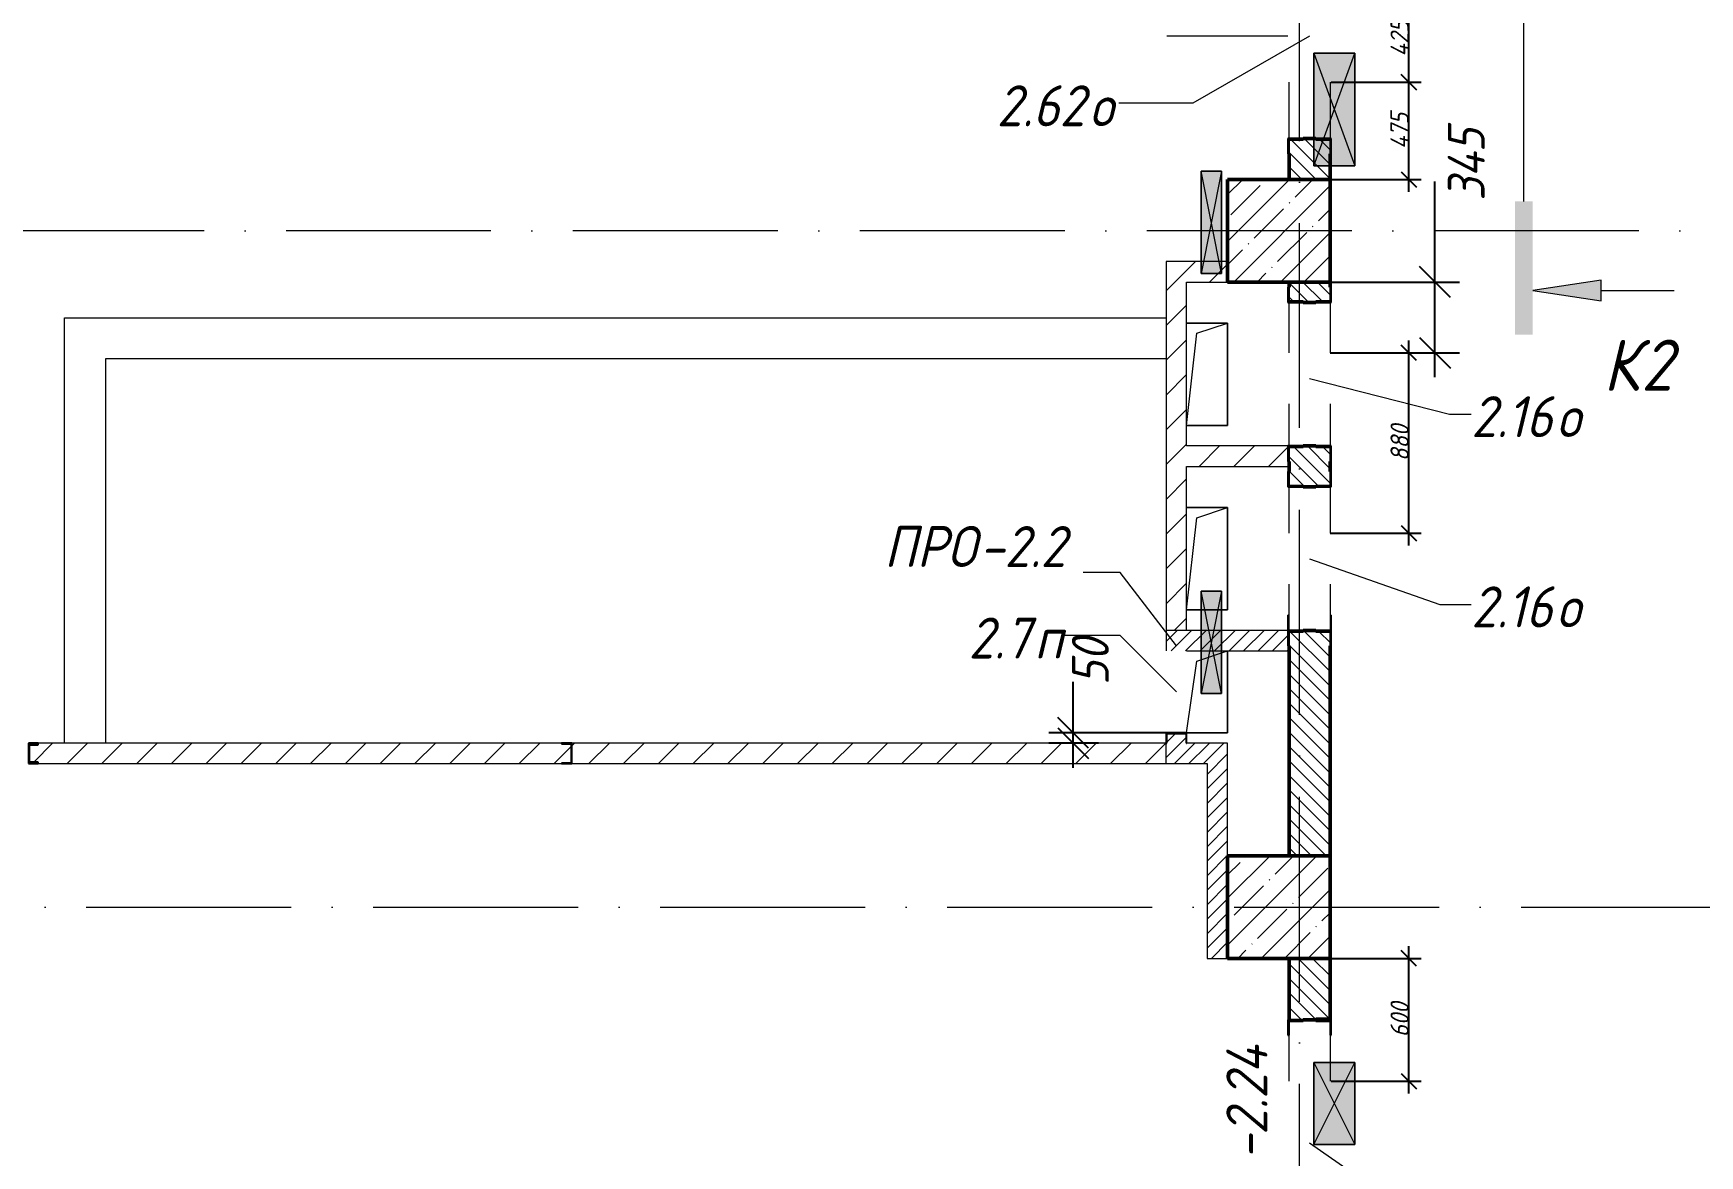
# Model space of a CAD drawing. Header units: millimetres. Extents: x -537608 to 253996, y -217170 to 186033.
# Drawn here: x -185375 to -177244, y -43770 to -38294 of the extents above; entities that cross this region are included whole.
import ezdxf

# ---------------------------------------------------------------- set-up
doc = ezdxf.new("R2010")
doc.units = ezdxf.units.MM
doc.linetypes.add('200_ШТРИХ_ш1п0_6_', pattern=[160, 100, -60])
doc.linetypes.add('50_200_ШТРИХ_1Т_ш5_п1_п1_', pattern=[1400, 1000, -200, 0, -200])
for name, color, linetype, lineweight in [('A-____-____-DIMS', 7, 'Continuous', 9), ('A-____-NOTE-TEXT', 7, 'Continuous', 9), ('A-____-NOTE-TEXT-1', 7, 'Continuous', 5), ('A-DETL-GENF-OTLN', 7, 'Continuous', 9), ('A-FLOR-____-OTLN', 7, 'Continuous', 9), ('A-GENM-____-IDEN', 7, 'Continuous', 9), ('A-GENM-____-MCUT', 7, 'Continuous', 25), ('A-GENM-____-OTLN', 7, 'Continuous', 9), ('A-GENM-____-OTLN-1', 7, 'Continuous', 25), ('A-GLAZ-____-IDEN', 7, 'Continuous', 9), ('A-GLAZ-____-OTLN', 7, 'Continuous', 9), ('A-WALL-____-MCUT-2', 7, 'Continuous', 50), ('A-WALL-____-PATT-1', 7, 'Continuous', 9), ('A-WALL-FNSH-MCUT-1', 7, 'Continuous', 9), ('I-WALL-____-OTLN', 7, 'Continuous', 9), ('S-COLS-____-MCUT', 7, 'Continuous', 50), ('S-COLS-____-OTLN', 7, 'Continuous', 9), ('S-GRID-____-OTLN-1', 7, '50_200_ШТРИХ_1Т_ш5_п1_п1_', 9)]:
    doc.layers.add(name, color=color, linetype=linetype, lineweight=lineweight)
doc.layers.add('A-DETL-GENF-OTLN-4', color=9, linetype='200_ШТРИХ_ш1п0_6_', lineweight=9, true_color=0x808080)
doc.layers.add('A-DETL-GENF-OTLN-5', color=7, linetype='Continuous', lineweight=5, true_color=0xc0c0c0)
doc.styles.add('ISOCPEUR_I', font='isocpeui.ttf', dxfattribs={"height": 300})
doc.styles.add('ISOCPEUR_I_10', font='isocpeui.ttf', dxfattribs={"width": 0.9, "height": 180})
doc.styles.add('ISOCPEUR_I_7', font='isocpeui.ttf', dxfattribs={"width": 0.9, "height": 90})
doc.styles.add('ISOCPEUR_I_9', font='isocpeui.ttf', dxfattribs={"width": 0.9, "height": 250})
doc.dimstyles.new('ISO-1_8_0_9К_СРЕДНИЙ_Кладочные_2', dxfattribs={"dimscale": 304.8, "dimtxt": 89.638306, "dimasz": 0.246063, "dimexe": 0.19685, "dimexo": 0, "dimgap": 0, "dimtad": 1, "dimdec": 3, "dimrnd": 0.001, "dimdsep": 46, "dimtxsty": 'ISOCPEUR_I_7', "dimblk1": 'OBLIQUE', "dimblk2": 'OBLIQUE', "dimsah": 1, "dimcen": 0.09, "dimdle": 0.19685, "dimazin": 0, "dimtfac": 1, "dimtdec": 4, "dimtix": 1, "dimtmove": 1, "dimatfit": 3, "dimfxl": 1, "dimtvp": 1, "dimtolj": 1, "dimtzin": 0, "dimarcsym": 2})
doc.dimstyles.new('ISO-1_8_0_9К_СРЕДНИЙ_Кладочные_3', dxfattribs={"dimscale": 304.8, "dimtxt": 179.276612, "dimasz": 0.492126, "dimexe": 0.393701, "dimexo": 0, "dimgap": 0, "dimtad": 1, "dimdec": 3, "dimrnd": 0.001, "dimdsep": 46, "dimtxsty": 'ISOCPEUR_I_10', "dimblk1": 'OBLIQUE', "dimblk2": 'OBLIQUE', "dimsah": 1, "dimcen": 0.09, "dimdle": 0.393701, "dimazin": 0, "dimtfac": 1, "dimtdec": 4, "dimtix": 1, "dimtmove": 0, "dimatfit": 3, "dimfxl": 1, "dimtvp": 1, "dimtolj": 1, "dimtzin": 0, "dimarcsym": 2})
pattern_1 = [(135, (-184647.673, -56738.29), (-35.35534, -35.35534), [])]
pattern_2 = [(45, (-184647.67, -56738.29), (-84.8528, 84.8528), [])]
pattern_3 = [(45, (-184647.673, -56738.29), (-35.35534, 35.35534), [])]

# ---------------------------------------------------------------- blocks, each defined once
blk = doc.blocks.new('BSC_Колонна _Прямоугольная - 500х500-V47-АР1_План отверстий 2 этажа в осях 1-64_А-ГГ')
at = {"layer": 'S-COLS-____-OTLN'}
h = blk.add_hatch(dxfattribs=at)
h.set_pattern_fill('FP_76', color=256, style=0, pattern_type=2)
h.set_pattern_definition([(45, (-5350, -17481.04), (-114.0493, 114.0493), []), (45, (-5235.95, -17481.04), (-114.0493, 114.0493), [201.613, -40.323, 3.353, -36.97])])
h.paths.add_polyline_path([(-250, -250), (250, -250), (250, 250), (-250, 250)], flags=0)
at = {"layer": 'S-COLS-____-MCUT'}
for p, q in [((250, 250), (-250, 250)), ((-250, 250), (-250, -250)), ((250, -250), (250, 250)), ((-250, -250), (250, -250))]:
    blk.add_line(p, q, dxfattribs=at)
blk = doc.blocks.new('154_Стойка_СКБ_Швеллер - СМ-2180_100-28318692-АР1_План отверстий 2 этажа в осях 1-64_А-ГГ')
at = {"layer": 'A-GENM-____-MCUT'}
for p, q in [((171, 50), (125, 50)), ((125, 50), (125, -50)), ((129.5, 42.4), (171, 42.4)), ((129.5, -42.4), (129.5, 42.4)), ((171, 42.4), (171, 50)), ((125, -50), (171, -50)), ((171, -42.4), (129.5, -42.4)), ((171, -50), (171, -42.4))]:
    blk.add_line(p, q, dxfattribs=at)
blk = doc.blocks.new('154_Стойка_СКБ_Уголок - СМ-2180_200-28268025-АР1_План отверстий 2 этажа в осях 1-64_А-ГГ')
at = {"layer": 'A-GENM-____-MCUT'}
for p, q in [((125, 156), (125, 81)), ((200, 156), (125, 156)), ((131, 81), (131, 150)), ((131, 150), (200, 150)), ((200, 150), (200, 156)), ((125, 81), (131, 81)), ((131, 19), (125, 19)), ((125, 19), (125, -56)), ((131, -50), (131, 19)), ((125, -56), (200, -56)), ((200, -50), (131, -50)), ((200, -56), (200, -50))]:
    blk.add_line(p, q, dxfattribs=at)
blk = doc.blocks.new('Фахверк_СКБ_Уголок - 200_3960_зеркало-28268689-АР1_План отверстий 2 этажа в осях 1-64_А-ГГ')
at = {"layer": 'A-GENM-____-MCUT'}
for p, q in [((200, 156), (125, 156)), ((125, 156), (125, 81)), ((131, 81), (131, 150)), ((131, 150), (200, 150)), ((200, 150), (200, 156)), ((125, 81), (131, 81)), ((131, 19), (125, 19)), ((125, 19), (125, -56)), ((131, -50), (131, 19)), ((125, -56), (200, -56)), ((200, -50), (131, -50)), ((200, -56), (200, -50))]:
    blk.add_line(p, q, dxfattribs=at)
blk = doc.blocks.new('Фахверк_СКБ_Уголок - 200_3960-28268576-АР1_План отверстий 2 этажа в осях 1-64_А-ГГ')
at = {"layer": 'A-GENM-____-MCUT'}
for p, q in [((200, 156), (125, 156)), ((125, 156), (125, 81)), ((131, 81), (131, 150)), ((131, 150), (200, 150)), ((200, 150), (200, 156)), ((125, 81), (131, 81)), ((131, 19), (125, 19)), ((125, 19), (125, -56)), ((131, -50), (131, 19)), ((125, -56), (200, -56)), ((200, -50), (131, -50)), ((200, -56), (200, -50))]:
    blk.add_line(p, q, dxfattribs=at)
blk = doc.blocks.new('Стойка_Влож_Уголок_Опорный - Уголок-28213941-АР1_План отверстий 2 этажа в осях 1-64_А-ГГ')
at = {"layer": 'A-GENM-____-OTLN'}
for p, q in [((-212, -6), (-212, 0)), ((0, 0), (0, -6)), ((-212, -75), (-212, -6)), ((-212, -6), (-206, -6)), ((-212, -75), (-206, -75)), ((-6, -6), (0, -6)), ((-6, -75), (0, -75)), ((0, -6), (0, -75))]:
    blk.add_line(p, q, dxfattribs=at)
blk = doc.blocks.new('154_Стойка_СКБ_Уголок - СМ-2180_200-28435403-АР1_План отверстий 2 этажа в осях 1-64_А-ГГ')
at = {"layer": 'A-GENM-____-MCUT'}
for p, q in [((125, 156), (125, 81)), ((200, 156), (125, 156)), ((131, 81), (131, 150)), ((131, 150), (200, 150)), ((200, 150), (200, 156)), ((125, 81), (131, 81)), ((131, 19), (125, 19)), ((125, 19), (125, -56)), ((131, -50), (131, 19)), ((125, -56), (200, -56)), ((200, -50), (131, -50)), ((200, -56), (200, -50))]:
    blk.add_line(p, q, dxfattribs=at)
blk = doc.blocks.new('Стойка_Влож_Уголок - Уголок-28268052-АР1_План отверстий 2 этажа в осях 1-64_А-ГГ')
at = {"layer": 'A-GENM-____-MCUT'}
for p, q in [((6, 0), (0, 0)), ((6, -69), (6, 0)), ((0, -75), (75, -75)), ((75, -69), (6, -69)), ((75, -75), (75, -69))]:
    blk.add_line(p, q, dxfattribs=at)
blk = doc.blocks.new('154_Фахверк_СКБ_Швеллер - Тип_100_3960-28318856-АР1_План отверстий 2 этажа в осях 1-64_А-ГГ')
at = {"layer": 'A-GENM-____-MCUT'}
for p, q in [((175, 50), (125, 50)), ((125, 50), (125, -50)), ((128, 47), (175, 47)), ((128, -47), (128, 47)), ((175, 47), (175, 50)), ((125, -50), (175, -50)), ((175, -47), (128, -47)), ((175, -50), (175, -47))]:
    blk.add_line(p, q, dxfattribs=at)
blk = doc.blocks.new('154_Фахверк_СКБ_Швеллер - Тип_100_3960_зеркало-29769493-АР1_План отверстий 2 этажа в осях 1-64_А-ГГ')
at = {"layer": 'A-GENM-____-MCUT'}
for p, q in [((175, 50), (125, 50)), ((125, 50), (125, -50)), ((128, 47), (175, 47)), ((128, -47), (128, 47)), ((175, 47), (175, 50)), ((125, -50), (175, -50)), ((175, -47), (128, -47)), ((175, -50), (175, -47))]:
    blk.add_line(p, q, dxfattribs=at)
blk = doc.blocks.new('AR_Отверстие прямоугольное _в плите_ - AR_Отверстие прямоугольное _в плите_-30229458-АР1_План отверстий 2 этажа в осях 1-64_А-ГГ')
at = {"layer": 'A-GENM-____-OTLN'}
for p, q in [((100, 250), (-100, 250)), ((-50, 200), (100, 250)), ((100, -250), (100, 250)), ((-100, -250), (-50, 200)), ((-100, -250), (100, -250))]:
    blk.add_line(p, q, dxfattribs=at)
blk = doc.blocks.new('AR_Отверстие прямоугольное _в плите_ - AR_Отверстие прямоугольное _в плите_-30229368-АР1_План отверстий 2 этажа в осях 1-64_А-ГГ')
at = {"layer": 'A-GENM-____-OTLN'}
for p, q in [((-50, 150), (100, 200)), ((100, -200), (100, 200)), ((-100, -200), (-50, 150)), ((-100, -200), (100, -200))]:
    blk.add_line(p, q, dxfattribs=at)
blk = doc.blocks.new('AR_Отверстие прямоугольное _в стене__БезПР - AR_Отверстие прямоугольное _в стене__БезПР-36788828-АР1_План отверстий 2 этажа в осях 1-64_А-ГГ')
at = {"layer": 'A-GLAZ-____-OTLN'}
blk.add_hatch(color=256, dxfattribs=at).paths.add_polyline_path([(250, -50), (250, 50), (-250, 50), (-250, -50)], flags=0)
at = {"layer": 'A-DETL-GENF-OTLN'}
for p, q in [((-250, -50), (-250, 50)), ((-250, 50), (250, 50)), ((250, 50), (-250, -50)), ((-250, 50), (250, -50)), ((250, 50), (-250, 50)), ((-250, 50), (-250, -50)), ((250, 50), (250, -50)), ((250, -50), (250, 50)), ((250, -50), (-250, -50)), ((-250, -50), (250, -50))]:
    blk.add_line(p, q, dxfattribs=at)
at = {"layer": 'A-GLAZ-____-OTLN'}
blk.add_line((250, 50), (-250, 50), dxfattribs=at)
blk = doc.blocks.new('AR_Отверстие прямоугольное _в стене__БезПР - AR_Отверстие прямоугольное _в стене__БезПР-36429280-АР1_План отверстий 2 этажа в осях 1-64_А-ГГ')
at = {"layer": 'A-GLAZ-____-OTLN'}
blk.add_hatch(color=256, dxfattribs=at).paths.add_polyline_path([(-275, -100), (275, -100), (275, 100), (-275, 100)], flags=0)
at = {"layer": 'A-DETL-GENF-OTLN'}
for p, q in [((-275, -100), (-275, 100)), ((-275, 100), (275, 100)), ((275, 100), (-275, -100)), ((-275, 100), (275, -100)), ((275, 100), (-275, 100)), ((-275, 100), (-275, -100)), ((275, 100), (275, -100)), ((275, -100), (275, 100)), ((275, -100), (-275, -100)), ((-275, -100), (275, -100))]:
    blk.add_line(p, q, dxfattribs=at)
at = {"layer": 'A-GLAZ-____-OTLN'}
blk.add_line((275, 100), (-275, 100), dxfattribs=at)
blk = doc.blocks.new('AR_Отверстие прямоугольное _в стене__БезПР - AR_Отверстие прямоугольное _в стене__БезПР-36428632-АР1_План отверстий 2 этажа в осях 1-64_А-ГГ')
at = {"layer": 'A-GLAZ-____-OTLN'}
blk.add_hatch(color=256, dxfattribs=at).paths.add_polyline_path([(-200, -100), (200, -100), (200, 100), (-200, 100)], flags=0)
at = {"layer": 'A-DETL-GENF-OTLN'}
for p, q in [((-200, -100), (-200, 100)), ((-200, 100), (200, 100)), ((200, 100), (-200, -100)), ((-200, 100), (200, -100)), ((200, 100), (-200, 100)), ((-200, 100), (-200, -100)), ((200, 100), (200, -100)), ((200, -100), (200, 100)), ((200, -100), (-200, -100)), ((-200, -100), (200, -100))]:
    blk.add_line(p, q, dxfattribs=at)
at = {"layer": 'A-GLAZ-____-OTLN'}
blk.add_line((200, 100), (-200, 100), dxfattribs=at)
blk = doc.blocks.new('DET_L_Имитация разреза_ISO2-5 - Вправо-36892236-АР1_План отверстий 2 этажа в осях 1-64_А-ГГ')
at = {"layer": 'A-DETL-GENF-OTLN-5'}
blk.add_line((143.1, 0), (1926.9, 0), dxfattribs=at)
blk = doc.blocks.new('_Oblique')
at = {"color": 0, "linetype": 'ByBlock', "lineweight": -2}
blk.add_line((-0.5, -0.5), (0.5, 0.5), dxfattribs=at)
blk = doc.blocks.new('*D2377')
at = {"layer": 'A-____-____-DIMS', "color": 0, "lineweight": -2, "transparency": 16777216}
for p, q in [((-180300.7, -41707.2), (-180300.7, -41458.3)), ((-179810.8, -41707.2), (-180420.7, -41707.2)), ((-180300.7, -41877.2), (-180300.7, -41707.2)), ((-180178.3, -41757.2), (-180420.7, -41757.2))]:
    blk.add_line(p, q, dxfattribs=at)
at = {"layer": 'Defpoints', "color": 0, "transparency": 16777216}
for p in [(-180300.7, -41707.2), (-179810.8, -41707.2), (-180178.3, -41757.2)]:
    blk.add_point(p, dxfattribs=at)
at = {"layer": 'A-____-____-DIMS', "color": 0, "lineweight": -2, "transparency": 16777216, "xscale": 150, "yscale": 150, "zscale": 150}
for p, rotation in [((-180300.7, -41707.2), 90), ((-180300.7, -41757.2), 270)]:
    blk.add_blockref('_Oblique', p, dxfattribs=dict(at, rotation=rotation))
at = {"layer": 'A-____-____-DIMS', "color": 0, "transparency": 16777216, "insert": (-180307.4, -41474.8), "char_height": 180, "width": 273.052, "attachment_point": 1, "rotation": 90, "line_spacing_factor": 1.149209, "style": 'ISOCPEUR_I_10'}
blk.add_mtext('\\A1;50', dxfattribs=at)
blk = doc.blocks.new('*D2417')
at = {"layer": 'A-____-____-DIMS', "color": 0, "lineweight": -2, "transparency": 16777216}
for p, q in [((-178663, -40792.2), (-178663, -39792.2)), ((-179047.7, -39852.2), (-178603, -39852.2)), ((-179047.7, -40732.2), (-178603, -40732.2))]:
    blk.add_line(p, q, dxfattribs=at)
at = {"layer": 'Defpoints', "color": 0, "transparency": 16777216}
for p in [(-179047.7, -39852.2), (-178663, -39852.2), (-179047.7, -40732.2)]:
    blk.add_point(p, dxfattribs=at)
at = {"layer": 'A-____-____-DIMS', "color": 0, "lineweight": -2, "transparency": 16777216, "xscale": 75, "yscale": 75, "zscale": 75}
for p, rotation in [((-178663, -39852.2), 90), ((-178663, -40732.2), 270)]:
    blk.add_blockref('_Oblique', p, dxfattribs=dict(at, rotation=rotation))
at = {"layer": 'A-____-____-DIMS', "color": 0, "transparency": 16777216, "insert": (-178708, -40292.2), "char_height": 90, "width": 409.578, "attachment_point": 5, "rotation": 90, "style": 'ISOCPEUR_I_7'}
blk.add_mtext('\\A1;880', dxfattribs=at)
blk = doc.blocks.new('*D2418')
at = {"layer": 'A-____-____-DIMS', "color": 0, "lineweight": -2, "transparency": 16777216}
for p, q in [((-178536, -39507.2), (-178536, -39017.5)), ((-179047.7, -39507.2), (-178416, -39507.2)), ((-178536, -39972.2), (-178536, -39507.2)), ((-179047.7, -39852.2), (-178416, -39852.2))]:
    blk.add_line(p, q, dxfattribs=at)
at = {"layer": 'Defpoints', "color": 0, "transparency": 16777216}
for p in [(-179047.7, -39507.2), (-178536, -39507.2), (-179047.7, -39852.2)]:
    blk.add_point(p, dxfattribs=at)
at = {"layer": 'A-____-____-DIMS', "color": 0, "lineweight": -2, "transparency": 16777216, "xscale": 150, "yscale": 150, "zscale": 150}
for p, rotation in [((-178536, -39507.2), 90), ((-178536, -39852.2), 270)]:
    blk.add_blockref('_Oblique', p, dxfattribs=dict(at, rotation=rotation))
at = {"layer": 'A-____-____-DIMS', "color": 0, "transparency": 16777216, "insert": (-178473.2, -39110.6), "char_height": 180, "width": 426.127, "attachment_point": 1, "rotation": 90, "line_spacing_factor": 1.149209, "style": 'ISOCPEUR_I_10'}
blk.add_mtext('\\A1;345', dxfattribs=at)
blk = doc.blocks.new('*D2538')
at = {"layer": 'A-____-____-DIMS', "color": 0, "lineweight": -2, "transparency": 16777216}
for p, q in [((-178663, -43467.2), (-178663, -42747.2)), ((-179047.7, -42807.2), (-178603, -42807.2)), ((-179041.7, -43407.2), (-178603, -43407.2))]:
    blk.add_line(p, q, dxfattribs=at)
at = {"layer": 'Defpoints', "color": 0, "transparency": 16777216}
for p in [(-179047.7, -42807.2), (-178663, -42807.2), (-179041.7, -43407.2)]:
    blk.add_point(p, dxfattribs=at)
at = {"layer": 'A-____-____-DIMS', "color": 0, "lineweight": -2, "transparency": 16777216, "xscale": 75, "yscale": 75, "zscale": 75}
for p, rotation in [((-178663, -42807.2), 90), ((-178663, -43407.2), 270)]:
    blk.add_blockref('_Oblique', p, dxfattribs=dict(at, rotation=rotation))
at = {"layer": 'A-____-____-DIMS', "color": 0, "transparency": 16777216, "insert": (-178708, -43107.2), "char_height": 90, "width": 409.578, "attachment_point": 5, "rotation": 90, "style": 'ISOCPEUR_I_7'}
blk.add_mtext('\\A1;600', dxfattribs=at)
blk = doc.blocks.new('*D2556')
at = {"layer": 'A-____-____-DIMS', "color": 0, "lineweight": -2, "transparency": 16777216}
for p, q in [((-179041.7, -38532.2), (-178603, -38532.2)), ((-178663, -39067.2), (-178663, -38472.2)), ((-179047.7, -39007.2), (-178603, -39007.2))]:
    blk.add_line(p, q, dxfattribs=at)
at = {"layer": 'Defpoints', "color": 0, "transparency": 16777216}
for p in [(-179041.7, -38532.2), (-178663, -38532.2), (-179047.7, -39007.2)]:
    blk.add_point(p, dxfattribs=at)
at = {"layer": 'A-____-____-DIMS', "color": 0, "lineweight": -2, "transparency": 16777216, "xscale": 75, "yscale": 75, "zscale": 75}
for p, rotation in [((-178663, -38532.2), 90), ((-178663, -39007.2), 270)]:
    blk.add_blockref('_Oblique', p, dxfattribs=dict(at, rotation=rotation))
at = {"layer": 'A-____-____-DIMS', "color": 0, "transparency": 16777216, "insert": (-178708.6, -38769.7), "char_height": 90, "width": 426.127, "attachment_point": 5, "rotation": 90, "style": 'ISOCPEUR_I_7'}
blk.add_mtext('\\A1;475', dxfattribs=at)
blk = doc.blocks.new('*D2557')
at = {"layer": 'A-____-____-DIMS', "color": 0, "lineweight": -2, "transparency": 16777216}
for p, q in [((-178663, -38592.2), (-178663, -38047.2)), ((-179047.7, -38107.2), (-178603, -38107.2)), ((-179041.7, -38532.2), (-178603, -38532.2))]:
    blk.add_line(p, q, dxfattribs=at)
at = {"layer": 'Defpoints', "color": 0, "transparency": 16777216}
for p in [(-179047.7, -38107.2), (-178663, -38107.2), (-179041.7, -38532.2)]:
    blk.add_point(p, dxfattribs=at)
at = {"layer": 'A-____-____-DIMS', "color": 0, "lineweight": -2, "transparency": 16777216, "xscale": 75, "yscale": 75, "zscale": 75}
for p, rotation in [((-178663, -38107.2), 90), ((-178663, -38532.2), 270)]:
    blk.add_blockref('_Oblique', p, dxfattribs=dict(at, rotation=rotation))
at = {"layer": 'A-____-____-DIMS', "color": 0, "transparency": 16777216, "insert": (-178708, -38319.7), "char_height": 90, "width": 426.127, "attachment_point": 5, "rotation": 90, "style": 'ISOCPEUR_I_7'}
blk.add_mtext('\\A1;425', dxfattribs=at)

msp = doc.modelspace()

# ---------------------------------------------------------------- hatches: boundary and pattern name
at = {"layer": 'A-____-NOTE-TEXT-1'}
for points in [[(-178059.3042, -39764.1537), (-178059.3042, -39114.1537), (-178146.0408, -39114.1537), (-178146.0408, -39764.1537)], [(-177725.6628, -39598.3057), (-177725.6628, -39498.3057), (-178059.3042, -39548.3057)]]:
    msp.add_hatch(color=256, dxfattribs=at).paths.add_polyline_path(points, flags=0)
at = {"layer": 'A-WALL-____-PATT-1'}
h = msp.add_hatch(dxfattribs=at)
h.set_pattern_fill('FP_6', color=256, style=0, pattern_type=2)
h.set_pattern_definition(pattern_1)
h.paths.add_polyline_path([(-179178.6725, -39007.2474), (-179047.6725, -39007.2474), (-179047.6725, -38813.2474), (-179116.6725, -38813.2474), (-179116.6725, -38807.2474), (-179178.6725, -38807.2474), (-179178.6725, -38813.2474), (-179247.6725, -38813.2474), (-179247.6725, -39007.2474)], flags=0)
h.paths.add_polyline_path([(-179116.6725, -37107.2474), (-179116.6725, -37101.2474), (-179047.6725, -37101.2474), (-179047.6725, -35863.2474), (-179116.6725, -35863.2474), (-179116.6725, -35857.2474), (-179178.6725, -35857.2474), (-179178.6725, -35863.2474), (-179247.6725, -35863.2474), (-179247.6725, -37101.2474), (-179178.6725, -37101.2474), (-179178.6725, -37107.2474)], flags=0)
h.paths.add_polyline_path([(-179116.6725, -34957.2474), (-179116.6725, -34951.2474), (-179047.6725, -34951.2474), (-179047.6725, -33507.2474), (-179247.6725, -33507.2474), (-179247.6725, -34951.2474), (-179178.6725, -34951.2474), (-179178.6725, -34957.2474)], flags=0)
h = msp.add_hatch(dxfattribs=at)
h.set_pattern_fill('FP_4', color=256, style=0, pattern_type=2)
h.set_pattern_definition(pattern_2)
h.paths.add_polyline_path([(-179547.6725, -39507.2474), (-179547.6725, -39407.2474), (-179847.6725, -39407.2474), (-179847.6725, -39507.2474), (-179747.6725, -39507.2474)], flags=0)
h = msp.add_hatch(dxfattribs=at)
h.set_pattern_fill('FP_4', color=256, style=0, pattern_type=2)
h.set_pattern_definition(pattern_2)
h.paths.add_polyline_path([(-179747.6725, -41207.2474), (-179747.6725, -39507.2474), (-179847.6725, -39507.2474), (-179847.6725, -41207.2474)], flags=0)
h = msp.add_hatch(dxfattribs=at)
h.set_pattern_fill('FP_6', color=256, style=0, pattern_type=2)
h.set_pattern_definition(pattern_1)
h.paths.add_polyline_path([(-179047.6725, -42307.2474), (-179047.6725, -41213.2474), (-179116.6725, -41213.2474), (-179116.6725, -41207.2474), (-179178.6725, -41207.2474), (-179178.6725, -41213.2474), (-179247.6725, -41213.2474), (-179247.6725, -42307.2474)], flags=0)
h.paths.add_polyline_path([(-179178.6725, -40507.2474), (-179116.6725, -40507.2474), (-179116.6725, -40501.2474), (-179047.6725, -40501.2474), (-179047.6725, -40313.2474), (-179116.6725, -40313.2474), (-179116.6725, -40307.2474), (-179178.6725, -40307.2474), (-179178.6725, -40313.2474), (-179247.6725, -40313.2474), (-179247.6725, -40501.2474), (-179178.6725, -40501.2474)], flags=0)
h.paths.add_polyline_path([(-179178.6725, -39607.2474), (-179116.6725, -39607.2474), (-179116.6725, -39601.2474), (-179047.6725, -39601.2474), (-179047.6725, -39507.2474), (-179247.6725, -39507.2474), (-179247.6725, -39601.2474), (-179178.6725, -39601.2474)], flags=0)
h = msp.add_hatch(dxfattribs=at)
h.set_pattern_fill('FP_4', color=256, style=0, pattern_type=2)
h.set_pattern_definition(pattern_2)
h.paths.add_polyline_path([(-179255.8464, -40407.2474), (-179247.6725, -40407.2474), (-179247.6725, -40382.2474), (-179253.6725, -40382.2474), (-179253.6725, -40307.2474), (-179747.6725, -40307.2474), (-179747.6725, -40407.2474), (-179358.9692, -40407.2474)], flags=0)
h = msp.add_hatch(dxfattribs=at)
h.set_pattern_fill('FP_5', color=256, style=0, pattern_type=2)
h.set_pattern_definition(pattern_3)
h.paths.add_polyline_path([(-179747.6725, -41307.2474), (-179247.6725, -41307.2474), (-179247.6725, -41282.2474), (-179253.6725, -41282.2474), (-179253.6725, -41207.2474), (-179847.6725, -41207.2474), (-179847.6725, -41307.2474)], flags=0)
h = msp.add_hatch(dxfattribs=at)
h.set_pattern_fill('FP_4', color=256, style=0, pattern_type=2)
h.set_pattern_definition(pattern_2)
h.paths.add_polyline_path([(-179847.6725, -41857.2474), (-179847.6725, -41757.2474), (-182747.6725, -41757.2474), (-182747.6725, -41857.2474), (-181126.4335, -41857.2474)], flags=0)
h.paths.add_polyline_path([(-182797.6725, -41857.2474), (-182797.6725, -41854.2474), (-182750.6725, -41854.2474), (-182750.6725, -41760.2474), (-182797.6725, -41760.2474), (-182797.6725, -41757.2474), (-185351.6725, -41758.0762), (-185351.6725, -41764.8474), (-185393.1725, -41764.8474), (-185393.1725, -41849.6474), (-185351.6725, -41849.6474), (-185351.6725, -41857.2474), (-184661.3621, -41857.2474)], flags=0)
h.paths.add_polyline_path([(-186847.6725, -41857.2474), (-186593.6725, -41857.2474), (-186593.6725, -41849.6474), (-186552.1725, -41849.6474), (-186552.1725, -41764.8474), (-186593.6725, -41764.8474), (-186593.6725, -41757.2474), (-186847.6725, -41757.2474), (-186847.6725, -41849.6474)], flags=0)
h = msp.add_hatch(dxfattribs=at)
h.set_pattern_fill('FP_5', color=256, style=0, pattern_type=2)
h.set_pattern_definition(pattern_3)
h.paths.add_polyline_path([(-179647.6725, -41857.2474), (-179647.6725, -41757.2474), (-179847.6725, -41757.2474), (-179847.6725, -41857.2474), (-179747.6725, -41857.2474)], flags=0)
h = msp.add_hatch(dxfattribs=at)
h.set_pattern_fill('FP_5', color=256, style=0, pattern_type=2)
h.set_pattern_definition(pattern_3)
h.paths.add_polyline_path([(-179797.6725, -41757.2474), (-179750.6725, -41757.2474), (-179750.6725, -41710.2474), (-179844.6725, -41710.2474), (-179844.6725, -41757.2474)], flags=0)
h = msp.add_hatch(dxfattribs=at)
h.set_pattern_fill('FP_5', color=256, style=0, pattern_type=2)
h.set_pattern_definition(pattern_3)
h.paths.add_polyline_path([(-179647.6725, -42807.2474), (-179547.6725, -42807.2474), (-179547.6725, -41757.2474), (-179647.6725, -41757.2474), (-179647.6725, -42242.4769)], flags=0)
h = msp.add_hatch(dxfattribs=at)
h.set_pattern_fill('FP_6', color=256, style=0, pattern_type=2)
h.set_pattern_definition(pattern_1)
h.paths.add_polyline_path([(-179116.6725, -46007.2474), (-179116.6725, -46001.2474), (-179047.6725, -46001.2474), (-179047.6725, -45813.2474), (-179116.6725, -45813.2474), (-179116.6725, -45807.2474), (-179178.6725, -45807.2474), (-179178.6725, -45813.2474), (-179247.6725, -45813.2474), (-179247.6725, -46001.2474), (-179178.6725, -46001.2474), (-179178.6725, -46007.2474)], flags=0)
h.paths.add_polyline_path([(-179178.6725, -45107.2474), (-179116.6725, -45107.2474), (-179116.6725, -45101.2474), (-179047.6725, -45101.2474), (-179047.6725, -44263.2474), (-179116.6725, -44263.2474), (-179116.6725, -44257.2474), (-179178.6725, -44257.2474), (-179178.6725, -44263.2474), (-179247.6725, -44263.2474), (-179247.6725, -45101.2474), (-179178.6725, -45101.2474)], flags=0)
h.paths.add_polyline_path([(-179116.6725, -43107.2474), (-179047.6725, -43107.2474), (-179047.6725, -42807.2474), (-179247.6725, -42807.2474), (-179247.6725, -43107.2474), (-179178.6725, -43107.2474)], flags=0)
at = {"layer": 'S-COLS-____-OTLN'}
h = msp.add_hatch(dxfattribs=at)
h.set_pattern_fill('FP_25', color=256, style=0, pattern_type=2)
h.set_pattern_definition([(45, (-184647.67, -56738.29), (-114.0493, 114.0493), []), (45, (-184533.62, -56738.29), (-114.0493, 114.0493), [201.612, -40.322, 3.353, -36.97])])
h.paths.add_polyline_path([(-179547.6725, -42807.2474), (-179047.6725, -42807.2474), (-179047.6725, -42307.2474), (-179547.6725, -42307.2474)], flags=0)

# ---------------------------------------------------------------- linework, layer by layer
at = {"layer": 'A-____-NOTE-TEXT'}
for p, q in [((-177725.6628, -39498.3057), (-178059.3042, -39548.3057)), ((-177725.6628, -39598.3057), (-177725.6628, -39498.3057)), ((-178059.3042, -39548.3057), (-177725.6628, -39598.3057)), ((-177725.6628, -39548.3057), (-177369.4128, -39548.3057))]:
    msp.add_line(p, q, dxfattribs=at)
at = {"layer": 'A-FLOR-____-OTLN'}
for p, q in [((-179747.6725, -39707.2474), (-179547.6725, -39707.2474)), ((-179547.6725, -39707.2474), (-179547.6725, -40207.2474)), ((-179547.6725, -40207.2474), (-179747.6725, -40207.2474)), ((-179747.6725, -40607.4409), (-179547.6725, -40607.4409)), ((-179547.6725, -40607.4409), (-179547.6725, -41107.4409)), ((-179547.6725, -41107.4409), (-179747.6725, -41107.4409)), ((-179547.6725, -41307.2474), (-179547.6725, -41707.2474)), ((-179547.6725, -41707.2474), (-179747.6725, -41707.2474))]:
    msp.add_line(p, q, dxfattribs=at)
at = {"layer": 'A-GENM-____-IDEN'}
for p, q in [((-179253.6725, -38307.2474), (-179843.4714, -38307.2474)), ((-180072.6725, -40924.8807), (-180252.9518, -40924.8807)), ((-179797.6725, -41282.598), (-180072.6725, -40924.8807))]:
    msp.add_line(p, q, dxfattribs=at)
at = {"layer": 'A-GLAZ-____-IDEN'}
for p, q in [((-179147.6725, -38307.2474), (-179717.4163, -38634.8311)), ((-179717.4163, -38634.8311), (-180078.6468, -38634.8311)), ((-179147.6725, -39977.2474), (-178464.3641, -40151.6586)), ((-178464.3641, -40151.6586), (-178359.0953, -40151.6586)), ((-179147.6725, -40857.2474), (-178512.6726, -41079.8698)), ((-178512.6726, -41079.8698), (-178359.0953, -41079.8698)), ((-180072.6725, -41231.8025), (-180347.6725, -41231.8025)), ((-179797.6725, -41507.2474), (-180072.6725, -41231.8025)), ((-179147.6725, -43707.2474), (-178653.6694, -44050.7737))]:
    msp.add_line(p, q, dxfattribs=at)
at = {"layer": 'A-WALL-____-MCUT-2'}
for p, q in [((-179116.6725, -38807.2474), (-179178.6725, -38807.2474)), ((-179247.6725, -38882.2474), (-179247.6725, -39007.2474)), ((-179047.6725, -39007.2474), (-179047.6725, -38882.2474)), ((-179247.6725, -39507.2474), (-179247.6725, -39532.2474)), ((-179047.6725, -39532.2474), (-179047.6725, -39507.2474)), ((-179178.6725, -39607.2474), (-179116.6725, -39607.2474)), ((-179116.6725, -40307.2474), (-179178.6725, -40307.2474)), ((-179247.6725, -40432.2474), (-179247.6725, -40382.2474)), ((-179047.6725, -40432.2474), (-179047.6725, -40382.2474)), ((-179178.6725, -40507.2474), (-179116.6725, -40507.2474)), ((-179116.6725, -41207.2474), (-179178.6725, -41207.2474)), ((-179247.6725, -41282.2474), (-179247.6725, -42307.2474)), ((-179047.6725, -42307.2474), (-179047.6725, -41282.2474)), ((-179247.6725, -42307.2474), (-179047.6725, -42307.2474)), ((-179047.6725, -42807.2474), (-179247.6725, -42807.2474)), ((-179247.6725, -42807.2474), (-179247.6725, -43107.2474)), ((-179047.6725, -43107.2474), (-179047.6725, -42807.2474)), ((-179178.6725, -43107.2474), (-179116.6725, -43107.2474))]:
    msp.add_line(p, q, dxfattribs=at)
at = {"layer": 'A-WALL-FNSH-MCUT-1'}
for p, q in [((-179547.6725, -39407.2474), (-179847.6725, -39407.2474)), ((-179847.6725, -39407.2474), (-179847.6725, -41307.2474)), ((-179747.6725, -39507.2474), (-179547.6725, -39507.2474)), ((-179747.6725, -40307.2474), (-179747.6725, -39507.2474)), ((-179253.6725, -40307.2474), (-179747.6725, -40307.2474)), ((-179747.6725, -40407.2474), (-179247.6725, -40407.2474)), ((-179747.6725, -41207.2474), (-179747.6725, -40407.2474)), ((-179253.6725, -41207.2474), (-179847.6725, -41207.2474)), ((-179747.6725, -41307.2474), (-179247.6725, -41307.2474)), ((-182797.6725, -41757.2474), (-185351.6725, -41757.2474)), ((-179847.6725, -41757.2474), (-182747.6725, -41757.2474)), ((-179847.6725, -41857.2474), (-179847.6725, -41757.2474)), ((-179547.6725, -41757.2474), (-179747.6725, -41757.2474)), ((-179547.6725, -42807.2474), (-179547.6725, -41757.2474)), ((-185351.6725, -41857.2474), (-182797.6725, -41857.2474)), ((-182747.6725, -41857.2474), (-179647.6725, -41857.2474)), ((-179647.6725, -41857.2474), (-179647.6725, -42807.2474)), ((-179647.6725, -42807.2474), (-179547.6725, -42807.2474))]:
    msp.add_line(p, q, dxfattribs=at)
at = {"layer": 'I-WALL-____-OTLN'}
for p, q in [((-179247.6725, -38807.2474), (-179247.6725, -38532.2474)), ((-179047.6725, -38532.2474), (-179047.6725, -38807.2474)), ((-179247.6725, -39852.2474), (-179247.6725, -39607.2474)), ((-179047.6725, -39607.2474), (-179047.6725, -39852.2474)), ((-185222.6725, -41757.2474), (-185222.6725, -39682.2474)), ((-185222.6725, -39682.2474), (-179847.6725, -39682.2474)), ((-185022.6725, -39882.2474), (-185022.6725, -41757.2474)), ((-179847.6725, -39882.2474), (-185022.6725, -39882.2474)), ((-179247.6725, -40307.2474), (-179247.6725, -40102.2474)), ((-179047.6725, -40102.2474), (-179047.6725, -40307.2474)), ((-179247.6725, -40732.2474), (-179247.6725, -40507.2474)), ((-179047.6725, -40507.2474), (-179047.6725, -40732.2474)), ((-179247.6725, -41207.2474), (-179247.6725, -40982.2474)), ((-179047.6725, -40982.2474), (-179047.6725, -41207.2474)), ((-179247.6725, -43407.2474), (-179247.6725, -43182.2474)), ((-179047.6725, -43182.2474), (-179047.6725, -43407.2474))]:
    msp.add_line(p, q, dxfattribs=at)
at = {"layer": 'S-COLS-____-MCUT'}
for p, q in [((-179047.6725, -42307.2474), (-179547.6725, -42307.2474)), ((-179547.6725, -42307.2474), (-179547.6725, -42807.2474)), ((-179047.6725, -42807.2474), (-179047.6725, -42307.2474)), ((-179547.6725, -42807.2474), (-179047.6725, -42807.2474))]:
    msp.add_line(p, q, dxfattribs=at)
at = {"layer": 'S-GRID-____-OTLN-1'}
for p, q in [((-179197.6725, -61220.8957), (-179197.6725, -6857.3298)), ((-157939.9334, -39257.2474), (-189316.4427, -39257.2474)), ((-189316.4427, -42557.2474), (-157939.9334, -42557.2474))]:
    msp.add_line(p, q, dxfattribs=at)

# ---------------------------------------------------------------- block references
at = {"layer": 'A-DETL-GENF-OTLN-4', "rotation": 90.00000000000027}
msp.add_blockref('DET_L_Имитация разреза_ISO2-5 - Вправо-36892236-АР1_План отверстий 2 этажа в осях 1-64_А-ГГ', (-178102.6725, -39257.2474), dxfattribs=at)
at = {"layer": 'A-GENM-____-OTLN'}
for name, p in [('AR_Отверстие прямоугольное _в плите_ - AR_Отверстие прямоугольное _в плите_-30229458-АР1_План отверстий 2 этажа в осях 1-64_А-ГГ', (-179647.6725, -39957.2474)), ('AR_Отверстие прямоугольное _в плите_ - AR_Отверстие прямоугольное _в плите_-30229458-АР1_План отверстий 2 этажа в осях 1-64_А-ГГ', (-179647.6725, -40857.4409)), ('AR_Отверстие прямоугольное _в плите_ - AR_Отверстие прямоугольное _в плите_-30229368-АР1_План отверстий 2 этажа в осях 1-64_А-ГГ', (-179647.6725, -41507.2474))]:
    msp.add_blockref(name, p, dxfattribs=at)
for name, p, rotation in [('Стойка_Влож_Уголок_Опорный - Уголок-28213941-АР1_План отверстий 2 этажа в осях 1-64_А-ГГ', (-179253.6725, -41207.2474), 180), ('Стойка_Влож_Уголок - Уголок-28268052-АР1_План отверстий 2 этажа в осях 1-64_А-ГГ', (-179116.6725, -43107.2474), 90.00000000000027)]:
    msp.add_blockref(name, p, dxfattribs=dict(at, rotation=rotation))
at = {"layer": 'A-GENM-____-OTLN-1'}
for name, p, rotation in [('Фахверк_СКБ_Уголок - 200_3960-28268576-АР1_План отверстий 2 этажа в осях 1-64_А-ГГ', (-179197.6725, -38682.2474), 269.9999999999999), ('Фахверк_СКБ_Уголок - 200_3960_зеркало-28268689-АР1_План отверстий 2 этажа в осях 1-64_А-ГГ', (-179097.6725, -39732.2474), 89.99999999999991), ('Фахверк_СКБ_Уголок - 200_3960-28268576-АР1_План отверстий 2 этажа в осях 1-64_А-ГГ', (-179197.6725, -40182.2474), 269.9999999999999), ('Фахверк_СКБ_Уголок - 200_3960_зеркало-28268689-АР1_План отверстий 2 этажа в осях 1-64_А-ГГ', (-179097.6725, -40632.2474), 89.99999999999991), ('154_Стойка_СКБ_Уголок - СМ-2180_200-28268025-АР1_План отверстий 2 этажа в осях 1-64_А-ГГ', (-179197.6725, -41082.2474), 269.9999999999999), ('154_Фахверк_СКБ_Швеллер - Тип_100_3960_зеркало-29769493-АР1_План отверстий 2 этажа в осях 1-64_А-ГГ', (-179797.6725, -41582.2474), 269.9999999999999), ('154_Фахверк_СКБ_Швеллер - Тип_100_3960-28318856-АР1_План отверстий 2 этажа в осях 1-64_А-ГГ', (-182622.6725, -41807.2474), 180), ('154_Стойка_СКБ_Уголок - СМ-2180_200-28435403-АР1_План отверстий 2 этажа в осях 1-64_А-ГГ', (-179197.6725, -42982.2474), 269.9999999999999)]:
    msp.add_blockref(name, p, dxfattribs=dict(at, rotation=rotation))
msp.add_blockref('154_Стойка_СКБ_Швеллер - СМ-2180_100-28318692-АР1_План отверстий 2 этажа в осях 1-64_А-ГГ', (-185522.6725, -41807.2474), dxfattribs=at)
at = {"layer": 'A-GLAZ-____-OTLN'}
for name, p, rotation in [('AR_Отверстие прямоугольное _в стене__БезПР - AR_Отверстие прямоугольное _в стене__БезПР-36429280-АР1_План отверстий 2 этажа в осях 1-64_А-ГГ', (-179027.1575, -38665.6377), 89.99999999999991), ('AR_Отверстие прямоугольное _в стене__БезПР - AR_Отверстие прямоугольное _в стене__БезПР-36788828-АР1_План отверстий 2 этажа в осях 1-64_А-ГГ', (-179627.1575, -39215.6377), 269.9999999999999), ('AR_Отверстие прямоугольное _в стене__БезПР - AR_Отверстие прямоугольное _в стене__БезПР-36788828-АР1_План отверстий 2 этажа в осях 1-64_А-ГГ', (-179627.1575, -41265.6377), 269.9999999999999), ('AR_Отверстие прямоугольное _в стене__БезПР - AR_Отверстие прямоугольное _в стене__БезПР-36428632-АР1_План отверстий 2 этажа в осях 1-64_А-ГГ', (-179027.1575, -43515.6377), 89.99999999999991)]:
    msp.add_blockref(name, p, dxfattribs=dict(at, rotation=rotation))
at = {"layer": 'S-COLS-____-OTLN'}
msp.add_blockref('BSC_Колонна _Прямоугольная - 500х500-V47-АР1_План отверстий 2 этажа в осях 1-64_А-ГГ', (-179297.6725, -39257.2474), dxfattribs=at)

# ---------------------------------------------------------------- texts
at = {"layer": 'A-____-NOTE-TEXT', "char_height": 250, "attachment_point": 1, "style": 'ISOCPEUR_I'}
for s, insert, width in [('\\fISOCPEUR|b0|i1|c204|p34|;\\W.9;К', (-177715.051, -39788.0072), 223.670813), ('\\fISOCPEUR|b0|i1|c204|p34|;\\W.9;2', (-177530.5042, -39788.0072), 202.02525)]:
    msp.add_mtext(s, dxfattribs=dict(at, insert=insert, width=width))
at = {"layer": 'A-GENM-____-IDEN', "char_height": 200, "attachment_point": 1, "style": 'ISOCPEUR_I_9'}
for s, insert, width in [('ПРО', (-181223.3585, -40697.7645), 562.784625), ('-2.2', (-180759.0147, -40697.7645), 548.35425)]:
    msp.add_mtext(s, dxfattribs=dict(at, insert=insert, width=width))
at = {"layer": 'A-GENM-____-IDEN', "insert": (-179553.7349, -43790.7103), "char_height": 200, "width": 735.949125, "attachment_point": 1, "rotation": 90, "style": 'ISOCPEUR_I_9'}
msp.add_mtext('-2.24', dxfattribs=at)
at = {"layer": 'A-GLAZ-____-IDEN', "char_height": 200, "attachment_point": 1, "style": 'ISOCPEUR_I_9'}
for s, insert, width in [('2.62', (-180674.1014, -38547.2165), 548.35425), ('\\fISOCPEUR|b0|i1|c204|p34|;\\W.9;о', (-180221.6639, -38547.2165), 158.734125), ('2.16', (-178359.0953, -40064.0441), 505.063125), ('\\fISOCPEUR|b0|i1|c204|p34|;\\W.9;о', (-177942.3765, -40064.0441), 158.734125), ('2.16', (-178359.0953, -40992.2552), 505.063125), ('\\fISOCPEUR|b0|i1|c204|p34|;\\W.9;о', (-177942.3765, -40992.2552), 158.734125), ('2.7', (-180811.7219, -41144.1879), 389.620125), ('\\fISOCPEUR|b0|i1|c204|p34|;\\W.9;п', (-180490.2531, -41144.1879), 158.734125)]:
    msp.add_mtext(s, dxfattribs=dict(at, insert=insert, width=width))

# ---------------------------------------------------------------- dimensions: what is measured, and where the dimension line sits
at = {"layer": 'A-____-____-DIMS'}
for base, p1, p2, override, picture, middle in [((-178663.0296, -38107.2474), (-179041.6725, -38532.2474), (-179047.6725, -38107.2474), {"dimpost": '<>', "dimfxl": 425.042351}, '*D2557', (-178708.0296, -38319.7474)), ((-178663.0296, -38532.2474), (-179047.6725, -39007.2474), (-179041.6725, -38532.2474), {"dimpost": '<>', "dimfxl": 475.037893}, '*D2556', (-178708.6092, -38769.7474)), ((-178663.0296, -39852.2474), (-179047.6725, -40732.2474), (-179047.6725, -39852.2474), {"dimpost": '<>', "dimfxl": 880}, '*D2417', (-178708.0296, -40292.2474)), ((-178663.0296, -42807.2474), (-179041.6725, -43407.2474), (-179047.6725, -42807.2474), {"dimpost": '<>', "dimfxl": 600.029999}, '*D2538', (-178708.0296, -43107.2474))]:
    dim = msp.add_linear_dim(base=base, p1=p1, p2=p2, angle=90, dimstyle='ISO-1_8_0_9К_СРЕДНИЙ_Кладочные_2', override=override, dxfattribs=at)
    dim.commit()
    dim.dimension.update_dxf_attribs({"geometry": picture, "text_midpoint": middle})
for base, p1, p2, override, picture, middle in [((-178535.9857, -39507.2474), (-179047.6725, -39852.2474), (-179047.6725, -39507.2474), {"dimpost": '<>', "dimfxl": 345}, '*D2418', (-178353.2447, -39017.5383)), ((-180300.6915, -41707.2474), (-180178.2569, -41757.2474), (-179810.7739, -41707.2474), {"dimpost": '<>', "dimfxl": 370.868904}, '*D2377', (-180187.3529, -41458.2547))]:
    dim = msp.add_linear_dim(base=base, p1=p1, p2=p2, angle=90, dimstyle='ISO-1_8_0_9К_СРЕДНИЙ_Кладочные_3', override=override, dxfattribs=at)
    dim.commit()
    dim.dimension.update_dxf_attribs({"geometry": picture, "text_midpoint": middle, "dimtype": 160, "text_rotation": 90})

doc.saveas('drawing.dxf')
